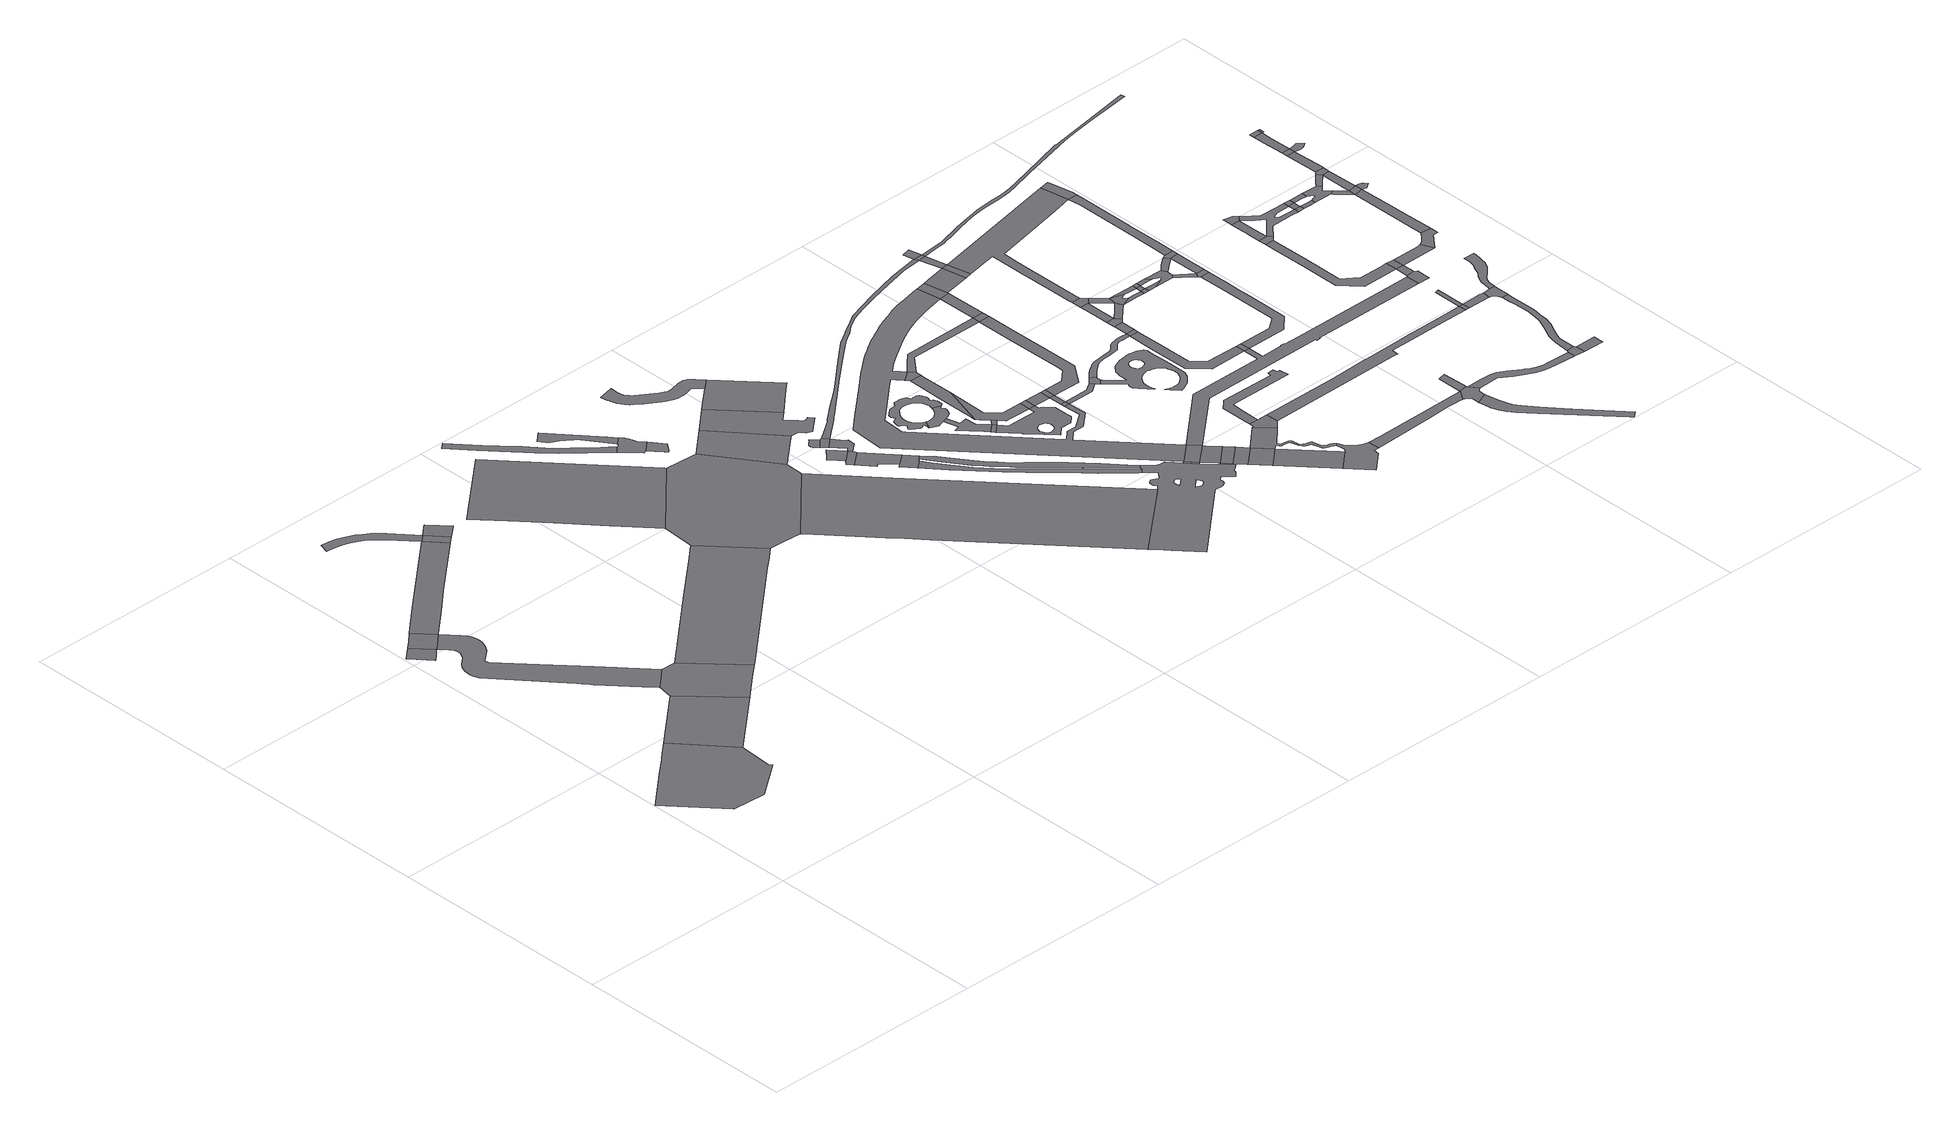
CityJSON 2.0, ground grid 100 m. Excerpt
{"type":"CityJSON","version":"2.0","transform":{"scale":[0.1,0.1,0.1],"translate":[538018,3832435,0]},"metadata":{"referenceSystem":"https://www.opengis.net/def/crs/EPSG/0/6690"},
"CityObjects":{
"road1":{"type":"Road","geometry":[{"type":"MultiSurface","lod":"1","boundaries":[[[0,1,2,3,4,5,6,7,8,9,10,11,12]]]}]},
"road2":{"type":"Road","geometry":[{"type":"MultiSurface","lod":"1","boundaries":[[[13,14,15,16,17,18,19,20]]]}]},
"road3":{"type":"Road","attributes":{"RoadStructureAttribute.sectionType":"1"},"geometry":[{"type":"MultiSurface","lod":"1","boundaries":[[[21,22,23,13,20,24,25]]]}]},
"road4":{"type":"Road","attributes":{"RoadStructureAttribute.sectionType":"1"},"geometry":[{"type":"MultiSurface","lod":"1","boundaries":[[[26,0,12,27]]]}]},
"road5":{"type":"Road","attributes":{"RoadStructureAttribute.sectionType":"1"},"geometry":[{"type":"MultiSurface","lod":"1","boundaries":[[[28,29,30,31,32,33,34,35,36,37,38,39,25,24,40,41,42,43,44,45,46,47,48,49,50,51,52,53,54,55,56,57,58,59,60]]]}]},
"road6":{"type":"Road","geometry":[{"type":"MultiSurface","lod":"1","boundaries":[[[61,60,59,62,26,27,63,64,65]]]}]},
"road7":{"type":"Road","attributes":{"RoadStructureAttribute.sectionType":"1"},"geometry":[{"type":"MultiSurface","lod":"1","boundaries":[[[66,67,21,25,68,69,70,71]]]}]},
"road8":{"type":"Road","attributes":{"RoadStructureAttribute.sectionType":"1"},"geometry":[{"type":"MultiSurface","lod":"1","boundaries":[[[72,73,74,75,76,77,78,79,80,81,82,83,84,85,86,87,88,66,89]]]}]},
"road9":{"type":"Road","geometry":[{"type":"MultiSurface","lod":"1","boundaries":[[[89,66,71,90]]]}]},
"road10":{"type":"Road","attributes":{"RoadStructureAttribute.sectionType":"1"},"geometry":[{"type":"MultiSurface","lod":"1","boundaries":[[[91,92,89,90,93,94]]]}]},
"road11":{"type":"Road","attributes":{"RoadStructureAttribute.sectionType":"1"},"geometry":[{"type":"MultiSurface","lod":"1","boundaries":[[[95,96,97,98,99,100,101,65,64,102,103,104,105,106,107]]]}]},
"road12":{"type":"Road","attributes":{"RoadStructureAttribute.sectionType":"1"},"geometry":[{"type":"MultiSurface","lod":"1","boundaries":[[[108,109,110,111,112,113,114,115,116,117,118,119]]]}]},
"road13":{"type":"Road","attributes":{"RoadStructureAttribute.sectionType":"1"},"geometry":[{"type":"MultiSurface","lod":"1","boundaries":[[[120,121,122,123,124,125,126,127,128,129,130,131,132,133,134,135,136,137,138]]]}]},
"road14":{"type":"Road","geometry":[{"type":"MultiSurface","lod":"1","boundaries":[[[139,140,141,119,118,142,143,95,107,144,145,146,147,148,149]]]}]},
"road15":{"type":"Road","attributes":{"RoadStructureAttribute.sectionType":"1"},"geometry":[{"type":"MultiSurface","lod":"1","boundaries":[[[150,151,152,153,154,155,156,157,158,159,160,161,162,163,164,165,166]]]}]},
"road16":{"type":"Road","geometry":[{"type":"MultiSurface","lod":"1","boundaries":[[[167,168,169,170,171,166,165,172,173,174,138,137,175,176,177]]]}]},
"road17":{"type":"Road","attributes":{"RoadStructureAttribute.sectionType":"1"},"geometry":[{"type":"MultiSurface","lod":"1","boundaries":[[[178,179,177,176,180,181,182]]]}]},
"road18":{"type":"Road","attributes":{"RoadStructureAttribute.sectionType":"7"},"geometry":[{"type":"MultiSurface","lod":"1","boundaries":[[[183,184,185,149,148,186,187,188,189,190]]]}]},
"road19":{"type":"Road","attributes":{"RoadStructureAttribute.sectionType":"1"},"geometry":[{"type":"MultiSurface","lod":"1","boundaries":[[[191,192,193,194,147,146,195,196,197,198,199,200,201,202]]]}]},
"road20":{"type":"Road","attributes":{"RoadStructureAttribute.sectionType":"1"},"geometry":[{"type":"MultiSurface","lod":"1","boundaries":[[[203,204,205,206,207,208]]]}]},
"road21":{"type":"Road","geometry":[{"type":"MultiSurface","lod":"1","boundaries":[[[208,207,209,210,211,212]]]}]},
"road22":{"type":"Road","geometry":[{"type":"MultiSurface","lod":"1","boundaries":[[[213,214,215,216,217,218,219,220,221]]]}]},
"road23":{"type":"Road","geometry":[{"type":"MultiSurface","lod":"1","boundaries":[[[222,183,190,223,224,225,226,227,228,229,230,231,232,233,234,235,236,237,238]]]}]},
"road24":{"type":"Road","attributes":{"RoadStructureAttribute.sectionType":"1"},"geometry":[{"type":"MultiSurface","lod":"1","boundaries":[[[239,240,241,242,243,244,245,246,247,248,249,250,251,252,253,254,255,256,257,258,259,260,261,262,263,264,265,266,267,268,269,270,271,272,273,274,275,276,277,278,279,280,281,282,283,284]]]}]},
"road25":{"type":"Road","attributes":{"RoadStructureAttribute.sectionType":"1"},"geometry":[{"type":"MultiSurface","lod":"1","boundaries":[[[221,220,285,286,287,288]]]}]},
"road26":{"type":"Road","attributes":{"RoadStructureAttribute.sectionType":"1"},"geometry":[{"type":"MultiSurface","lod":"1","boundaries":[[[211,210,289,290,291,292]]]}]},
"road27":{"type":"Road","attributes":{"RoadStructureAttribute.sectionType":"1"},"geometry":[{"type":"MultiSurface","lod":"1","boundaries":[[[293,294,295,296,287,286,297,208,212]]]}]},
"road28":{"type":"Road","geometry":[{"type":"MultiSurface","lod":"1","boundaries":[[[292,291,298,299,300,301,302]]]}]},
"road29":{"type":"Road","geometry":[{"type":"MultiSurface","lod":"1","boundaries":[[[284,283,222,238,303,304,305]]]}]},
"road30":{"type":"Road","attributes":{"RoadStructureAttribute.sectionType":"1"},"geometry":[{"type":"MultiSurface","lod":"1","boundaries":[[[306,307,308,309,310,311,312,313,314,315,316,317,300,299,318,319,320,321,322,323,324,325,326,327,328,329,330]]]}]},
"road31":{"type":"Road","attributes":{"RoadStructureAttribute.sectionType":"1"},"geometry":[{"type":"MultiSurface","lod":"1","boundaries":[[[331,332,333,334,335,336,337,338,339,340,341,342,343,344,302,301,345,346,347,348,349,350,351,352,353,354,355,356,357,358,359]]]}]},
"road32":{"type":"Road","geometry":[{"type":"MultiSurface","lod":"1","boundaries":[[[360,361,362,363,364,359,358,365,330,329,366,367,368,369,370,371,372,373,374,375,376,202,201,377,378,379,380,381,382,383,384,385,386,387,388,389,390,391,392,393,394,395,396,397,398,399,400,401,402,403],[404,405,406,407,408,409,410,411],[412,413,414,415,416,417,418,419]]]}]},
"road33":{"type":"Road","attributes":{"RoadStructureAttribute.sectionType":"1"},"geometry":[{"type":"MultiSurface","lod":"1","boundaries":[[[420,421,422,423,424,425,426,427,428,429,430,431,432,433,434,435,436,437,438,439,440,441,442,443,444,445,446,447,448,449,450,451,452,453,454,455,456,457,458,459,460,461,462,463,464,465,466,467,468,469,470,471,472,473,474,475,476,477,478,479,480,481,482,483,484,485,486,487,488,489,490,491,492,493,494]]]}]},
"road34":{"type":"Road","geometry":[{"type":"MultiSurface","lod":"1","boundaries":[[[493,495,496,497,498,499,500,501,469,468,502,503,504,505,506,507,508,509,510,511,512,513,494]]]}]},
"road35":{"type":"Road","attributes":{"RoadStructureAttribute.sectionType":"1"},"geometry":[{"type":"MultiSurface","lod":"1","boundaries":[[[514,515,516,505,504,517,518,519,520,521,522]]]}]},
"road36":{"type":"Road","geometry":[{"type":"MultiSurface","lod":"1","boundaries":[[[522,521,520,523,524]]]}]},
"road37":{"type":"Road","geometry":[{"type":"MultiSurface","lod":"1","boundaries":[[[525,522,524,526]]]}]},
"road38":{"type":"Road","attributes":{"RoadStructureAttribute.sectionType":"1"},"geometry":[{"type":"MultiSurface","lod":"1","boundaries":[[[527,528,529,530,531,532,533,534,535,536,537,538,539,540,541,542,543,544,545,546,547,548,549,550,551,552,553,554,555,556,557,558,559,560,561,562,563,564,565,566,567,568,569,570,571,572,573,574,575,576,577,578,579,580,581,582,583,584,585,586,587,588,589,590,591,592,593,594,595,596,597,598,599,600]]]}]},
"road39":{"type":"Road","geometry":[{"type":"MultiSurface","lod":"1","boundaries":[[[601,602,603,604,605,606,607,608,609,610,524,523,611,612,613,614,615,616,617,618,619],[620,621,622,623,624,625,626,627,628,629,630,631,632,633,634,635,636,637,638,639,640]]]}]},
"road40":{"type":"Road","attributes":{"RoadStructureAttribute.sectionType":"1"},"geometry":[{"type":"MultiSurface","lod":"1","boundaries":[[[641,642,643,644,645,646,647]]]}]},
"road41":{"type":"Road","attributes":{"RoadStructureAttribute.sectionType":"1"},"geometry":[{"type":"MultiSurface","lod":"1","boundaries":[[[648,649,650,645,644,651,525,526,652,653,654,605,655]]]}]},
"road42":{"type":"Road","geometry":[{"type":"MultiSurface","lod":"1","boundaries":[[[586,585,641,647,656]]]}]},
"road43":{"type":"Road","geometry":[{"type":"MultiSurface","lod":"1","boundaries":[[[557,360,403,657]]]}]},
"road44":{"type":"Road","geometry":[{"type":"MultiSurface","lod":"1","boundaries":[[[655,605,604,658]]]}]},
"road45":{"type":"Road","geometry":[{"type":"MultiSurface","lod":"1","boundaries":[[[558,557,657,659]]]}]},
"road46":{"type":"Road","geometry":[{"type":"MultiSurface","lod":"1","boundaries":[[[660,400,399,661]]]}]},
"road47":{"type":"Road","attributes":{"RoadStructureAttribute.sectionType":"1"},"geometry":[{"type":"MultiSurface","lod":"1","boundaries":[[[662,663,664,665,666,667,668,669,670,671,672,673,674,675,676,677,678,679,288,287,680,681,682,683,684,685,686,687,688,689,690,691,692,693,694,695,696,697,698]]]}]},
"road48":{"type":"Road","attributes":{"RoadStructureAttribute.sectionType":"1"},"geometry":[{"type":"MultiSurface","lod":"1","boundaries":[[[699,659,657,700,660,701]]]}]},
"road49":{"type":"Road","attributes":{"RoadStructureAttribute.sectionType":"1"},"geometry":[{"type":"MultiSurface","lod":"1","boundaries":[[[658,604,702,703]]]}]},
"road50":{"type":"Road","geometry":[{"type":"MultiSurface","lod":"1","boundaries":[[[704,705,567,566]]]}]},
"road51":{"type":"Road","geometry":[{"type":"MultiSurface","lod":"1","boundaries":[[[701,660,661,706]]]}]},
"road52":{"type":"Road","attributes":{"RoadStructureAttribute.sectionType":"1"},"geometry":[{"type":"MultiSurface","lod":"1","boundaries":[[[702,707,705,704,708,709]]]}]},
"road53":{"type":"Road","attributes":{"RoadStructureAttribute.sectionType":"1"},"geometry":[{"type":"MultiSurface","lod":"1","boundaries":[[[706,661,710,711]]]}]},
"road54":{"type":"Road","geometry":[{"type":"MultiSurface","lod":"1","boundaries":[[[703,702,709,712]]]}]},
"road55":{"type":"Road","geometry":[{"type":"MultiSurface","lod":"1","boundaries":[[[711,710,713,714]]]}]},
"road56":{"type":"Road","attributes":{"RoadStructureAttribute.sectionType":"1"},"geometry":[{"type":"MultiSurface","lod":"1","boundaries":[[[715,716,717,704,566,718,719]]]}]},
"road57":{"type":"Road","attributes":{"RoadStructureAttribute.sectionType":"1"},"geometry":[{"type":"MultiSurface","lod":"1","boundaries":[[[720,721,722,586,656,723,724]]]}]},
"road58":{"type":"Road","attributes":{"RoadStructureAttribute.sectionType":"1"},"geometry":[{"type":"MultiSurface","lod":"1","boundaries":[[[725,714,713,726,727]]]}]},
"road59":{"type":"Road","geometry":[{"type":"MultiSurface","lod":"1","boundaries":[[[728,715,719,729,730,731,732,733]]]}]},
"road60":{"type":"Road","attributes":{"RoadStructureAttribute.sectionType":"1"},"geometry":[{"type":"MultiSurface","lod":"1","boundaries":[[[734,711,714,735,736,737,738,739,740,741,742,743,744,745,746,747,748,749,750,751,752,753,754,755,756,757,758,759,760,761,762,763,764,765,766,767,768,769,770,771,772,773,774,775,776,777]]]}]},
"road61":{"type":"Road","attributes":{"RoadStructureAttribute.sectionType":"1"},"geometry":[{"type":"MultiSurface","lod":"1","boundaries":[[[724,778,779,780,781,782,712,709,783,784,785,786,787,788]]]}]},
"road62":{"type":"Road","geometry":[{"type":"MultiSurface","lod":"1","boundaries":[[[789,790,791,792,793,794,755,754,795,796,797,798,799,800,727,726,801,802,803,804,805]]]}]},
"road63":{"type":"Road","geometry":[{"type":"MultiSurface","lod":"1","boundaries":[[[806,807,734,777,808,809,810,811,812]]]}]},
"road64":{"type":"Road","attributes":{"RoadStructureAttribute.sectionType":"1"},"geometry":[{"type":"MultiSurface","lod":"1","boundaries":[[[813,814,815,816,817,818,819,820,821,822,823,824,825,826,827,828,829,830,831,832,833,834,835,836,730,729,837,838,839,840,841,842,843],[844,845,846,847,848,849,850,851,852,853,854,855,856,857,858,859,860,861,862,863,864,865,866],[867,868,869,870,871,872,873,874,875,876,877,878,879,880,881,882,883,884,885,886,887,888,889,890,891,892,893,894,895,896,897,898,899,900,843]]]}]},
"road65":{"type":"Road","geometry":[{"type":"MultiSurface","lod":"1","boundaries":[[[720,724,788,901]]]}]},
"road66":{"type":"Road","attributes":{"RoadStructureAttribute.sectionType":"1"},"geometry":[{"type":"MultiSurface","lod":"1","boundaries":[[[902,903,904,905,906,907,908,909,910,911,912,913,914,915,728,733,916,917,918,919,920,921,922,923,924,925,926,927,928]]]}]},
"road67":{"type":"Road","attributes":{"RoadStructureAttribute.sectionType":"1"},"geometry":[{"type":"MultiSurface","lod":"1","boundaries":[[[929,600,720,901]]]}]},
"road68":{"type":"Road","attributes":{"RoadStructureAttribute.sectionType":"1"},"geometry":[{"type":"MultiSurface","lod":"1","boundaries":[[[930,931,932,933,934,935,936,937,938,939,940,806,812]]]}]},
"road69":{"type":"Road","geometry":[{"type":"MultiSurface","lod":"1","boundaries":[[[941,527,600,929,942]]]}]},
"road70":{"type":"Road","attributes":{"RoadStructureAttribute.sectionType":"1"},"geometry":[{"type":"MultiSurface","lod":"1","boundaries":[[[943,944,941,942,945,946]]]}]},
"road71":{"type":"Road","geometry":[{"type":"MultiSurface","lod":"1","boundaries":[[[928,927,947,948]]]}]},
"road72":{"type":"Road","attributes":{"RoadStructureAttribute.sectionType":"1"},"geometry":[{"type":"MultiSurface","lod":"1","boundaries":[[[949,950,928,948,951]]]}]},
"road73":{"type":"Road","attributes":{"RoadStructureAttribute.sectionType":"1"},"geometry":[{"type":"MultiSurface","lod":"1","boundaries":[[[952,953,805,804,954,955,956,957,958]]]}]},
"road74":{"type":"Road","geometry":[{"type":"MultiSurface","lod":"1","boundaries":[[[959,943,946,960]]]}]},
"road75":{"type":"Road","geometry":[{"type":"MultiSurface","lod":"1","boundaries":[[[961,949,951,962,963]]]}]},
"road76":{"type":"Road","attributes":{"RoadStructureAttribute.sectionType":"1"},"geometry":[{"type":"MultiSurface","lod":"1","boundaries":[[[927,964,965,966,967,968,969,970,971,972,973,947]]]}]},
"road77":{"type":"Road","attributes":{"RoadStructureAttribute.sectionType":"1"},"geometry":[{"type":"MultiSurface","lod":"1","boundaries":[[[974,698,943,959]]]}]},
"road78":{"type":"Road","geometry":[{"type":"MultiSurface","lod":"1","boundaries":[[[662,698,974,975]]]}]},
"road79":{"type":"Road","geometry":[{"type":"MultiSurface","lod":"1","boundaries":[[[976,977,662,975]]]}]},
"road80":{"type":"Road","attributes":{"RoadStructureAttribute.sectionType":"1"},"geometry":[{"type":"MultiSurface","lod":"1","boundaries":[[[978,979,961,963,980,981,982]]]}]},
"road81":{"type":"Road","geometry":[{"type":"MultiSurface","lod":"1","boundaries":[[[983,978,982,984,985]]]}]},
"road82":{"type":"Road","attributes":{"RoadStructureAttribute.sectionType":"1"},"geometry":[{"type":"MultiSurface","lod":"1","boundaries":[[[986,987,963,962,988,989]]]}]},
"road83":{"type":"Road","geometry":[{"type":"MultiSurface","lod":"1","boundaries":[[[969,968,990,991]]]}]},
"road84":{"type":"Road","attributes":{"RoadStructureAttribute.sectionType":"1"},"geometry":[{"type":"MultiSurface","lod":"1","boundaries":[[[992,984,982,993,986,994]]]}]},
"road85":{"type":"Road","attributes":{"RoadStructureAttribute.sectionType":"1"},"geometry":[{"type":"MultiSurface","lod":"1","boundaries":[[[995,996,997,998,999,1000,1001,990,968,1002,1003,558,659,1004,1005,1006,1007,1008,1009,1010,1011]]]}]},
"road86":{"type":"Road","geometry":[{"type":"MultiSurface","lod":"1","boundaries":[[[994,986,989,1012,1013,1014,1015]]]}]},
"road87":{"type":"Road","attributes":{"RoadStructureAttribute.sectionType":"1"},"geometry":[{"type":"MultiSurface","lod":"1","boundaries":[[[1016,1012,989,1017,1018,1019]]]}]},
"road88":{"type":"Road","attributes":{"RoadStructureAttribute.sectionType":"1"},"geometry":[{"type":"MultiSurface","lod":"1","boundaries":[[[1020,994,1015,1021,1022,1023]]]}]},
"road89":{"type":"Road","attributes":{"RoadStructureAttribute.sectionType":"1"},"geometry":[{"type":"MultiSurface","lod":"1","boundaries":[[[1024,1025,1026,1027,1028,1029,1030,810,809,1031,1032,1033,1034,1035,1036]]]}]},
"road90":{"type":"Road","geometry":[{"type":"MultiSurface","lod":"1","boundaries":[[[1037,1019,1018,1038]]]}]},
"road91":{"type":"Road","geometry":[{"type":"MultiSurface","lod":"1","boundaries":[[[1039,952,958,1040,1041,1042,1043,1044,1045,1046,1047,1048,1049]]]}]},
"road92":{"type":"Road","attributes":{"RoadStructureAttribute.sectionType":"1"},"geometry":[{"type":"MultiSurface","lod":"1","boundaries":[[[1050,1051,1022,1052,1019,1037]]]}]},
"road93":{"type":"Road","geometry":[{"type":"MultiSurface","lod":"1","boundaries":[[[1023,1022,1051,1053]]]}]},
"road94":{"type":"Road","geometry":[{"type":"MultiSurface","lod":"1","boundaries":[[[1054,1055,1056,952,1039]]]}]},
"road95":{"type":"Road","attributes":{"RoadStructureAttribute.sectionType":"1"},"geometry":[{"type":"MultiSurface","lod":"1","boundaries":[[[1057,959,960,1058,1059,1060,1061,1062,983,985,1063,1064,1065,1066,1067,1068]]]}]},
"road96":{"type":"Road","attributes":{"RoadStructureAttribute.sectionType":"1"},"geometry":[{"type":"MultiSurface","lod":"1","boundaries":[[[1069,1070,1071,1072,1073,1074,991,990,1075,1076,1077,1078,1079,1080,1081,1082,1083,1084,1085]]]}]},
"road97":{"type":"Road","attributes":{"RoadStructureAttribute.sectionType":"1"},"geometry":[{"type":"MultiSurface","lod":"1","boundaries":[[[1086,1087,1037,1038,1088]]]}]},
"road98":{"type":"Road","attributes":{"RoadStructureAttribute.sectionType":"1"},"geometry":[{"type":"MultiSurface","lod":"1","boundaries":[[[1053,1051,1089,1090,1091]]]}]},
"road99":{"type":"Road","attributes":{"RoadStructureAttribute.sectionType":"1"},"geometry":[{"type":"MultiSurface","lod":"1","boundaries":[[[1092,1093,1094,1095,1096,1097,1098,1044,1043,1099,1100,1101,1102,1103,1104,1105,1106,1107,1108]]]}]},
"road100":{"type":"Road","attributes":{"RoadStructureAttribute.sectionType":"1"},"geometry":[{"type":"MultiSurface","lod":"1","boundaries":[[[1091,1090,1109,1110,1086,1088,1111,1112,1113,1114,1115]]]}]},
"road101":{"type":"Road","attributes":{"RoadStructureAttribute.sectionType":"1"},"geometry":[{"type":"MultiSurface","lod":"1","boundaries":[[[1116,1112,1111,1117,1118,1119]]]}]},
"road102":{"type":"Road","attributes":{"RoadStructureAttribute.sectionType":"1"},"geometry":[{"type":"MultiSurface","lod":"1","boundaries":[[[1120,1121,1122,1115,1114,1123,1124,1125]]]}]},
"road103":{"type":"Road","geometry":[{"type":"MultiSurface","lod":"1","boundaries":[[[1119,1118,1069,1085,1126]]]}]},
"road104":{"type":"Road","attributes":{"RoadStructureAttribute.sectionType":"1"},"geometry":[{"type":"MultiSurface","lod":"1","boundaries":[[[1127,1128,1129,1130,1131,1132,1133,1134,1135,1136,1049,1048,1137,1138,1139,1140,1141,1142,1143,1144,1145,1146]]]}]},
"road105":{"type":"Road","attributes":{"RoadStructureAttribute.sectionType":"1"},"geometry":[{"type":"MultiSurface","lod":"1","boundaries":[[[1147,1148,1125,1149,1119,1126]]]}]},
"road106":{"type":"Road","geometry":[{"type":"MultiSurface","lod":"1","boundaries":[[[1150,1120,1125,1148,1151]]]}]},
"road107":{"type":"Road","attributes":{"RoadStructureAttribute.sectionType":"1"},"geometry":[{"type":"MultiSurface","lod":"1","boundaries":[[[1068,1152,1153,1154,1150,1151,1155,1156,1157,1158]]]}]},
"road108":{"type":"Road","geometry":[{"type":"MultiSurface","lod":"1","boundaries":[[[1159,1057,1068,1158,1160]]]}]},
"road109":{"type":"Road","geometry":[{"type":"MultiSurface","lod":"1","boundaries":[[[1161,1162,1163,1146,1145,1164,1165]]]}]},
"road110":{"type":"Road","attributes":{"RoadStructureAttribute.sectionType":"1"},"geometry":[{"type":"MultiSurface","lod":"1","boundaries":[[[1166,1167,1168,1169,1170,1171,1172,1173,1174,1175,1176,1177,1178,1179,975,974,1180,1181,1182,1183,1184,1185,1186,1187,1188,1189,1190,1191,1192,1193,1194,1195,1196,1197,1198,1199,1200,1201]]]}]},
"road111":{"type":"Road","geometry":[{"type":"MultiSurface","lod":"1","boundaries":[[[1202,1024,1036,1203]]]}]},
"road112":{"type":"Road","geometry":[{"type":"MultiSurface","lod":"1","boundaries":[[[1204,1205,1165,1164]]]}]},
"road113":{"type":"Road","geometry":[{"type":"MultiSurface","lod":"1","boundaries":[[[1206,1207,1024,1202]]]}]},
"road114":{"type":"Road","geometry":[{"type":"MultiSurface","lod":"1","boundaries":[[[1208,1209,1210,1211,1212]]]}]},
"road115":{"type":"Road","attributes":{"RoadStructureAttribute.sectionType":"1"},"geometry":[{"type":"MultiSurface","lod":"1","boundaries":[[[1213,1214,1215,1216,1217,1218,1219,1220,1221,1222,1223,1163,1162,1224,1225,1226,1227,1228,1229,1230,1231,1232,1233,1234]]]}]},
"road116":{"type":"Road","attributes":{"RoadStructureAttribute.sectionType":"1"},"geometry":[{"type":"MultiSurface","lod":"1","boundaries":[[[1209,1235,1236,1237,1238,1239,1240,1241,1242,1243,1244,1245,1246,1247,1210]]]}]},
"road117":{"type":"Road","attributes":{"RoadStructureAttribute.sectionType":"1"},"geometry":[{"type":"MultiSurface","lod":"1","boundaries":[[[1248,1249,1250,1251,1208,1212,1252,1253,1254,1255]]]}]},
"road118":{"type":"Road","attributes":{"RoadStructureAttribute.sectionType":"1"},"geometry":[{"type":"MultiSurface","lod":"1","boundaries":[[[1256,1202,1203,1257,1258]]]}]},
"road119":{"type":"Road","geometry":[{"type":"MultiSurface","lod":"1","boundaries":[[[1259,1260,1248,1255,1261,1262]]]}]},
"road120":{"type":"Road","geometry":[{"type":"MultiSurface","lod":"1","boundaries":[[[1263,1264,1265,1266,1267,1268,1011,1010,1269,1270]]]}]},
"road121":{"type":"Road","attributes":{"RoadStructureAttribute.sectionType":"1"},"geometry":[{"type":"MultiSurface","lod":"1","boundaries":[[[1242,1271,1267,1266,1272,1273]]]}]},
"road122":{"type":"Road","geometry":[{"type":"MultiSurface","lod":"1","boundaries":[[[1243,1242,1273,1274]]]}]},
"road123":{"type":"Road","geometry":[{"type":"MultiSurface","lod":"1","boundaries":[[[1275,1258,1257,1276,1277,1278,1213,1234,1279,1280]]]}]},
"road124":{"type":"Road","geometry":[{"type":"MultiSurface","lod":"1","boundaries":[[[1281,1282,1283,1261,1255,1284,1285,1286,1287,1288,1289,1212,1211,1290,1291,1292,1293,1294,1295,1296,1297,1298,1299,1300,1301]]]}]},
"road125":{"type":"Road","attributes":{"RoadStructureAttribute.sectionType":"1"},"geometry":[{"type":"MultiSurface","lod":"1","boundaries":[[[1302,1303,1274,1273,1304]]]}]},
"road126":{"type":"Road","attributes":{"RoadStructureAttribute.sectionType":"1"},"geometry":[{"type":"MultiSurface","lod":"1","boundaries":[[[1305,1306,1307,1308,1309,1310,1311,1312,1313,1275,1280,1314,1315,1316,1317,1318,1319,1320,1321,1322,1323,1324]]]}]},
"road127":{"type":"Road","geometry":[{"type":"MultiSurface","lod":"1","boundaries":[[[1325,1294,1293,1326]]]}]},
"road128":{"type":"Road","attributes":{"RoadStructureAttribute.sectionType":"1"},"geometry":[{"type":"MultiSurface","lod":"1","boundaries":[[[1327,1328,1300,1329,1294,1325]]]}]},
"road129":{"type":"Road","geometry":[{"type":"MultiSurface","lod":"1","boundaries":[[[1301,1300,1328,1330]]]}]},
"road130":{"type":"Road","attributes":{"RoadStructureAttribute.sectionType":"1"},"geometry":[{"type":"MultiSurface","lod":"1","boundaries":[[[1331,1325,1326,1332,1333,1334]]]}]},
"road131":{"type":"Road","attributes":{"RoadStructureAttribute.sectionType":"1"},"geometry":[{"type":"MultiSurface","lod":"1","boundaries":[[[1335,1330,1328,1336,1337,1338]]]}]},
"road132":{"type":"Road","geometry":[{"type":"MultiSurface","lod":"1","boundaries":[[[1339,1340,1341,1342,1302,1304,1343,1344,1345,1346]]]}]},
"road133":{"type":"Road","geometry":[{"type":"MultiSurface","lod":"1","boundaries":[[[1338,1337,1347,1348,1334,1333,1349,1350,1351,1352,1353,1354]]]}]},
"road134":{"type":"Road","attributes":{"RoadStructureAttribute.sectionType":"1"},"geometry":[{"type":"MultiSurface","lod":"1","boundaries":[[[1355,1356,1357,1358,1359,1360,1361,1339,1346]]]}]},
"road135":{"type":"Road","attributes":{"RoadStructureAttribute.sectionType":"1"},"geometry":[{"type":"MultiSurface","lod":"1","boundaries":[[[1350,1349,1362,1358,1363]]]}]},
"road136":{"type":"Road","attributes":{"RoadStructureAttribute.sectionType":"1"},"geometry":[{"type":"MultiSurface","lod":"1","boundaries":[[[1364,1365,1354,1353,1366,1367]]]}]},
"road137":{"type":"Road","geometry":[{"type":"MultiSurface","lod":"1","boundaries":[[[1368,1363,1358,1357]]]}]},
"road138":{"type":"Road","attributes":{"RoadStructureAttribute.sectionType":"1"},"geometry":[{"type":"MultiSurface","lod":"1","boundaries":[[[1369,1370,1367,1371,1372,1373,1363,1368]]]}]},
"road139":{"type":"Road","geometry":[{"type":"MultiSurface","lod":"1","boundaries":[[[1374,1375,1364,1367,1370]]]}]},
"road140":{"type":"Road","attributes":{"RoadStructureAttribute.sectionType":"1"},"geometry":[{"type":"MultiSurface","lod":"1","boundaries":[[[1376,1377,1378,1368,1357,1379,1380,1381]]]}]},
"road141":{"type":"Road","attributes":{"RoadStructureAttribute.sectionType":"1"},"geometry":[{"type":"MultiSurface","lod":"1","boundaries":[[[1382,1383,1384,1375,1374]]]}]},
"road142":{"type":"Road","geometry":[{"type":"MultiSurface","lod":"1","boundaries":[[[1385,1386,1384,1383]]]}]},
"road143":{"type":"Road","attributes":{"RoadStructureAttribute.sectionType":"1"},"geometry":[{"type":"MultiSurface","lod":"1","boundaries":[[[1387,1388,1389,1390,1386,1385]]]}]},
"road144":{"type":"Road","geometry":[{"type":"MultiSurface","lod":"1","boundaries":[[[1391,1392,1389,1388]]]}]},
"road145":{"type":"Road","geometry":[{"type":"MultiSurface","lod":"1","boundaries":[[[1393,1394,1395,1385,1383,1396,1397,1398,1399]]]}]},
"road146":{"type":"Road","geometry":[{"type":"MultiSurface","lod":"1","boundaries":[[[1400,1391,1388,1401]]]}]}
},
"vertices":[
[318,975,0],[284,945,0],[246,911,0],[235,901,0],[157,832,0],[83,767,0],[4,697,0],[201,474,0],[203,474,0],[353,465,0],[513,584,0],[502,597,0],[511,746,0],
[64,2101,0],[10,2053,0],[61,1996,0],[83,1972,0],[84,1970,0],[110,1995,0],[132,2016,0],[136,2020,0],
[138,2169,0],[94,2128,0],[83,2118,0],[137,2019,0],[211,2088,0],
[553,1184,0],[763,970,0],
[482,1528,0],[344,1681,0],[217,1822,0],[215,1839,0],[267,1883,0],[283,1907,0],[292,1929,0],[296,1950,0],[295,1971,0],[291,1988,0],[284,2003,0],[267,2026,0],[170,1982,0],[181,1967,0],[184,1954,0],[184,1941,0],[177,1925,0],[168,1911,0],[135,1881,0],[124,1867,0],[114,1844,0],[111,1827,0],[110,1811,0],[112,1791,0],[122,1771,0],[313,1543,0],[361,1489,0],[373,1473,0],[391,1448,0],[399,1437,0],[523,1300,0],[565,1252,0],[655,1334,0],
[657,1334,0],[566,1251,0],[863,1058,0],[926,1113,0],[720,1332,0],
[599,2578,0],[264,2285,0],[217,2093,0],[329,2194,0],[430,2287,0],[670,2497,0],
[540,2710,0],[498,2751,0],[471,2769,0],[447,2784,0],[415,2799,0],[380,2811,0],[343,2819,0],[307,2822,0],[294,2779,0],[305,2779,0],[337,2776,0],[368,2770,0],[399,2759,0],[426,2746,0],[448,2733,0],[471,2718,0],[510,2679,0],[628,2604,0],
[699,2522,0],
[683,2652,0],[669,2640,0],[737,2555,0],[755,2571,0],
[1310,1855,0],[1266,1816,0],[1212,1768,0],[1058,1632,0],[887,1480,0],[831,1430,0],[738,1348,0],[937,1123,0],[1411,1544,0],[1465,1591,0],[1488,1612,0],[1511,1632,0],[1513,1633,0],
[1597,2297,0],[1596,2298,0],[1234,2709,0],[1125,2832,0],[824,2567,0],[929,2449,0],[1044,2321,0],[1068,2293,0],[1183,2160,0],[1295,2030,0],[1319,2002,0],[1602,2291,0],
[1544,2543,0],[1500,2580,0],[1437,2637,0],[1397,2674,0],[1366,2706,0],[1311,2773,0],[1298,2788,0],[1205,2884,0],[1111,2996,0],[1085,2973,0],[1172,2871,0],[1259,2774,0],[1263,2770,0],[1319,2708,0],[1380,2644,0],[1460,2569,0],[1528,2508,0],[1540,2496,0],[1568,2523,0],
[1747,2281,0],[1741,2282,0],[1731,2282,0],[1319,1993,0],[1310,1858,0],[1527,1633,0],[1575,1629,0],[1660,1624,0],[1944,1911,0],[1947,1993,0],[1749,2281,0],
[1587,2595,0],[1544,2648,0],[1420,2796,0],[1376,2758,0],[1386,2744,0],[1388,2740,0],[1396,2729,0],[1409,2719,0],[1439,2702,0],[1459,2688,0],[1469,2682,0],[1482,2672,0],[1484,2670,0],[1494,2662,0],[1504,2650,0],[1581,2536,0],[1613,2563,0],
[1656,2484,0],[1646,2496,0],[1643,2511,0],[1636,2529,0],[1628,2546,0],[1581,2528,0],[1578,2526,0],[1573,2520,0],[1612,2421,0],[1627,2429,0],[1671,2467,0],
[1717,2404,0],[1684,2452,0],[1674,2374,0],[1685,2362,0],[1693,2372,0],
[1866,2386,0],[1793,2320,0],[1771,2300,0],[1964,2007,0],[1975,2017,0],[2026,2063,0],[2046,2080,0],[2090,2119,0],
[2171,1653,0],[2144,1684,0],[1967,1885,0],[1953,1901,0],[1695,1584,0],[1696,1583,0],[1850,1409,0],[1876,1380,0],[1924,1326,0],[1987,1254,0],[2531,640,0],[2836,901,0],
[2121,1959,0],[2085,1920,0],[2077,1911,0],[2086,1899,0],[2122,1856,0],[2174,1899,0],
[2107,1838,0],[2127,1815,0],[2192,1869,0],[2187,1884,0],
[2135,2039,0],[2120,2054,0],[2118,2049,0],[2098,2031,0],[2093,2023,0],[2093,2016,0],[2098,2006,0],[2114,1989,0],[2150,2024,0],
[1972,2480,0],[2091,2119,0],[2126,2117,0],[2145,2094,0],[2169,2084,0],[2194,2106,0],[2221,2129,0],[2238,2143,0],[2221,2164,0],[2213,2160,0],[2208,2158,0],[2199,2158,0],[2191,2164,0],[2182,2174,0],[2142,2218,0],[2143,2219,0],[2179,2251,0],
[2094,2642,0],[2085,2652,0],[2073,2661,0],[2065,2665,0],[2055,2668,0],[2043,2669,0],[2031,2668,0],[2026,2667,0],[1991,2658,0],[1977,2655,0],[1968,2655,0],[1964,2656,0],[1952,2661,0],[1934,2670,0],[1853,2723,0],[1841,2734,0],[1838,2738,0],[1829,2750,0],[1824,2762,0],[1822,2774,0],[1821,2789,0],[1822,2809,0],[1824,2818,0],[1752,2803,0],[1757,2777,0],[1763,2755,0],[1771,2732,0],[1778,2717,0],[1786,2705,0],[1798,2692,0],[1811,2680,0],[1841,2659,0],[1868,2640,0],[1897,2621,0],[1918,2611,0],[1936,2604,0],[1958,2598,0],[1975,2596,0],[1991,2597,0],[2009,2600,0],[2022,2604,0],[2032,2608,0],[2039,2608,0],[2047,2605,0],[2076,2572,0],[2122,2612,0],
[2128,1974,0],[2139,1966,0],[2181,2002,0],[2158,2024,0],
[2183,1747,0],[2196,1759,0],[2256,1700,0],[2303,1739,0],
[2202,1897,0],[2224,1915,0],[2226,1950,0],[2214,1957,0],[2187,1912,0],
[2239,1687,0],[2285,1632,0],[2321,1663,0],[2329,1673,0],[2346,1688,0],
[2238,2305,0],[2290,2355,0],[2324,2385,0],
[2731,1200,0],[2649,1273,0],[2623,1296,0],[2604,1315,0],[2602,1317,0],[2596,1322,0],[2514,1405,0],[2436,1492,0],[2408,1532,0],[2385,1564,0],[2360,1604,0],[2356,1608,0],[2363,1541,0],[2499,1392,0],[2560,1328,0],[2561,1327,0],[2587,1299,0],[2593,1293,0],[2596,1290,0],[2666,1222,0],[2749,1135,0],[2815,1076,0],[2862,1032,0],[2871,1024,0],[2887,1041,0],
[2890,1074,0],[2801,1176,0],[2718,1265,0],[2672,1309,0],[2654,1328,0],[2637,1346,0],[2635,1349,0],[2627,1356,0],[2599,1381,0],[2564,1413,0],[2529,1453,0],[2496,1492,0],[2460,1540,0],[2388,1640,0],[2377,1599,0],[2425,1529,0],[2443,1504,0],[2458,1490,0],[2489,1452,0],[2542,1393,0],[2556,1379,0],[2605,1331,0],[2609,1327,0],[2611,1325,0],[2614,1322,0],[2650,1286,0],[2759,1183,0],[2890,1054,0],[2900,1064,0],
[3028,961,0],[2983,1015,0],[2963,1017,0],[2943,1022,0],[2932,1032,0],[2890,1049,0],[2895,1002,0],[2913,979,0],[2913,974,0],[2891,951,0],[2871,961,0],[2861,964,0],[2851,959,0],[2846,954,0],[2843,941,0],[2844,931,0],[2854,919,0],[2573,593,0],[2592,571,0],[2679,473,0],[2979,739,0],[2990,748,0],[2995,750,0],[3003,750,0],[3020,748,0],[3033,750,0],[3045,756,0],[3050,763,0],[3053,773,0],[3050,783,0],[3067,798,0],[3081,785,0],[3108,759,0],[3130,781,0],[3130,786,0],[3132,791,0],[3137,796,0],[3145,799,0],[3164,816,0],[3157,824,0],[3124,861,0],[3119,864,0],[3112,866,0],[3068,916,0],[2912,879,0],[2911,889,0],[2916,894,0],[2924,899,0],[2931,902,0],[2939,899,0],[2945,889,0],[2916,864,0],[2994,835,0],[2997,825,0],[2995,815,0],[2987,810,0],[2977,805,0],[2967,807,0],[2951,815,0],[2986,846,0],
[2644,1874,0],[2649,1881,0],[2649,1904,0],[2648,1906,0],[2646,1914,0],[2644,1921,0],[2631,1929,0],[2634,1931,0],[2636,1936,0],[2639,1944,0],[2639,1954,0],[2626,1979,0],[2616,1983,0],[2608,1983,0],[2598,1983,0],[2588,1981,0],[2586,1991,0],[2583,1998,0],[2578,2003,0],[2555,2010,0],[2538,2010,0],[2525,2010,0],[2518,2002,0],[2511,1990,0],[2498,1990,0],[2491,1990,0],[2481,1987,0],[2459,1969,0],[2452,1963,0],[2451,1962,0],[2449,1954,0],[2449,1947,0],[2456,1927,0],[2441,1922,0],[2434,1917,0],[2432,1909,0],[2429,1899,0],[2429,1887,0],[2434,1879,0],[2454,1867,0],[2445,1854,0],[2442,1847,0],[2445,1839,0],[2477,1817,0],[2487,1817,0],[2500,1825,0],[2502,1822,0],[2503,1807,0],[2503,1797,0],[2520,1833,0],[2505,1840,0],[2497,1847,0],[2487,1857,0],[2479,1870,0],[2474,1885,0],[2472,1900,0],[2474,1915,0],[2479,1930,0],[2486,1938,0],[2489,1943,0],[2499,1955,0],[2511,1962,0],[2526,1968,0],[2538,1968,0],[2548,1968,0],[2561,1963,0],[2573,1958,0],[2586,1948,0],[2594,1938,0],[2601,1923,0],[2604,1913,0],[2606,1904,0],[2607,1901,0],[2604,1886,0],[2637,1869,0],
[2599,1873,0],[2592,1858,0],[2582,1848,0],[2572,1841,0],[2560,1833,0],[2547,1830,0],[2535,1830,0],[2538,1778,0],[2552,1784,0],[2570,1791,0],[2593,1798,0],[2605,1801,0],[2615,1806,0],[2616,1807,0],[2625,1814,0],[2632,1829,0],[2635,1839,0],[2635,1849,0],[2627,1861,0],
[2646,1694,0],[2643,1744,0],[2608,1738,0],[2588,1723,0],[2561,1715,0],[2634,1634,0],[2650,1616,0],[2659,1623,0],[2689,1649,0],
[2663,1601,0],[2699,1632,0],
[2706,1669,0],[2721,1655,0],
[3117,2496,0],[3088,2491,0],[3060,2485,0],[3033,2479,0],[3008,2473,0],[2985,2468,0],[2967,2463,0],[2948,2457,0],[2929,2450,0],[2907,2441,0],[2875,2429,0],[2841,2414,0],[2812,2399,0],[2792,2390,0],[2770,2378,0],[2751,2368,0],[2732,2357,0],[2714,2345,0],[2695,2333,0],[2676,2320,0],[2661,2309,0],[2640,2294,0],[2629,2285,0],[2601,2262,0],[2568,2235,0],[2506,2180,0],[2353,2045,0],[2288,1985,0],[2277,1829,0],[2333,1765,0],[3036,968,0],[3121,1040,0],[3064,1105,0],[2836,1363,0],[2874,1399,0],[2926,1399,0],[2996,1460,0],[2996,1469,0],[2995,1513,0],[2995,1545,0],[2971,1545,0],[2972,1510,0],[2973,1471,0],[2973,1465,0],[2904,1416,0],[2861,1419,0],[2821,1380,0],[2815,1386,0],[2418,1839,0],[2410,1847,0],[2411,1853,0],[2416,1943,0],[2416,1947,0],[2545,2063,0],[2587,2100,0],[2615,2125,0],[2623,2132,0],[2637,2114,0],[2656,2088,0],[2702,2122,0],[2666,2167,0],[2710,2202,0],[2745,2227,0],[2794,2258,0],[2836,2284,0],[2885,2311,0],[2913,2323,0],[2931,2331,0],[2965,2345,0],[2984,2351,0],[3009,2359,0],[3038,2366,0],[3090,2379,0],[3132,2387,0],
[2940,1564,0],[2900,1601,0],[2894,1606,0],[2892,1626,0],[2862,1626,0],[2862,1605,0],[2862,1596,0],[2785,1597,0],[2772,1597,0],[2727,1597,0],[2728,1525,0],[2730,1522,0],[2784,1462,0],[2826,1416,0],[2861,1451,0],[2908,1449,0],[2937,1476,0],[2941,1479,0],[2940,1505,0],[2848,1498,0],[2848,1494,0],[2848,1488,0],[2848,1486,0],[2846,1476,0],[2838,1466,0],[2828,1461,0],[2816,1458,0],[2806,1460,0],[2798,1468,0],[2796,1472,0],[2791,1478,0],[2788,1488,0],[2790,1500,0],[2795,1510,0],[2805,1518,0],[2809,1519,0],[2815,1521,0],[2823,1521,0],[2835,1516,0],[2843,1508,0],
[2670,2069,0],[2668,1908,0],[2666,1748,0],[2666,1719,0],[2723,1911,0],[2724,2057,0],[2724,2068,0],
[2811,1675,0],[2771,1675,0],[2721,1725,0],[2679,1702,0],[2744,1627,0],[2768,1627,0],[2788,1627,0],[2862,1675,0],
[2725,2097,0],
[3076,923,0],
[2892,1675,0],
[3161,995,0],
[3128,864,0],[3160,828,0],
[3246,2647,0],[3244,2647,0],[3107,2623,0],[2960,2582,0],[2815,2535,0],[2781,2514,0],[2718,2474,0],[2716,2472,0],[2656,2436,0],[2557,2350,0],[2437,2242,0],[2408,2216,0],[2329,2156,0],[2287,2120,0],[2263,2101,0],[2262,2100,0],[2260,2095,0],[2209,2059,0],[2282,2087,0],[2295,2098,0],[2303,2106,0],[2449,2235,0],[2485,2267,0],[2592,2358,0],[2674,2426,0],[2696,2442,0],[2728,2462,0],[2761,2490,0],[2788,2505,0],[2796,2509,0],[2813,2518,0],[2838,2528,0],[2880,2541,0],[2945,2562,0],[3017,2582,0],[3164,2619,0],[3254,2627,0],
[3168,987,0],[3088,909,0],[3211,938,0],
[2969,1625,0],[2969,1675,0],
[2992,1565,0],[2971,1564,0],
[3244,902,0],
[2970,1595,0],[2993,1593,0],[2994,1625,0],
[3198,786,0],[3281,860,0],
[2994,1676,0],
[3259,716,0],[3343,791,0],
[3142,1589,0],[3129,1581,0],[3107,1566,0],[3115,1546,0],[3157,1574,0],
[3133,2209,0],[2786,2205,0],[2741,2162,0],[2789,2173,0],[3131,2176,0],
[3505,609,0],[3436,518,0],[3519,592,0],
[3169,1617,0],[3171,1560,0],[3189,1579,0],[3189,1587,0],[3189,1594,0],[3194,1602,0],
[3381,951,0],[3360,804,0],[3370,791,0],[3375,786,0],[3387,786,0],[3407,784,0],[3412,782,0],[3415,777,0],[3417,767,0],[3425,742,0],[3433,732,0],[3440,724,0],[3450,720,0],[3465,715,0],[3473,680,0],[3476,670,0],[3483,665,0],[3491,660,0],[3512,652,0],[3516,650,0],[3524,645,0],[3536,655,0],[3526,663,0],[3516,668,0],[3509,670,0],[3498,673,0],[3491,678,0],[3486,685,0],[3483,692,0],[3475,725,0],[3473,730,0],[3465,730,0],[3448,735,0],[3443,740,0],[3435,744,0],[3430,752,0],[3425,784,0],[3422,789,0],[3417,792,0],[3390,796,0],[3380,799,0],[3377,804,0],[3372,811,0],[3446,885,0],
[3132,1999,0],[3132,1919,0],[3133,1753,0],[3133,1724,0],[3081,1676,0],[3119,1624,0],[3183,1711,0],[3186,1714,0],[3184,1918,0],[3184,2018,0],[3183,2176,0],
[3607,579,0],[3589,589,0],[3567,603,0],[3556,616,0],[3546,631,0],[3541,646,0],[3526,638,0],[3529,623,0],[3532,608,0],[3529,600,0],[3524,595,0],[3522,593,0],[3520,423,0],[3603,497,0],[3605,521,0],[3629,522,0],[3627,574,0],
[3391,975,0],[3391,954,0],[3463,902,0],[3478,917,0],[3478,974,0],[3449,974,0],[3430,974,0],
[3362,1314,0],[3381,1321,0],[3386,1323,0],[3411,1337,0],[3440,1365,0],[3442,1369,0],[3454,1395,0],[3454,1476,0],[3453,1577,0],[3453,1598,0],[3447,1610,0],[3424,1622,0],[3396,1628,0],[3388,1629,0],[3333,1621,0],[3302,1610,0],[3293,1606,0],[3269,1578,0],[3267,1568,0],[3263,1547,0],[3261,1540,0],[3260,1505,0],[3225,1542,0],[3194,1575,0],[3194,1538,0],[3248,1487,0],[3239,1470,0],[3240,1454,0],[3254,1438,0],[3275,1413,0],[3306,1378,0],[3375,1586,0],[3379,1584,0],[3384,1576,0],[3390,1566,0],[3390,1565,0],[3390,1556,0],[3387,1546,0],[3382,1539,0],[3375,1534,0],[3362,1531,0],[3361,1531,0],[3350,1533,0],[3340,1541,0],[3335,1548,0],[3333,1556,0],[3332,1561,0],[3333,1562,0],[3335,1571,0],[3340,1578,0],[3342,1581,0],[3349,1586,0],[3359,1588,0],[3369,1589,0],[3299,1390,0],[3294,1405,0],[3292,1416,0],[3291,1420,0],[3291,1433,0],[3291,1435,0],[3293,1450,0],[3301,1463,0],[3308,1473,0],[3318,1483,0],[3330,1491,0],[3345,1496,0],[3358,1498,0],[3361,1498,0],[3368,1496,0],[3380,1494,0],[3395,1489,0],[3405,1479,0],[3416,1469,0],[3422,1459,0],[3423,1457,0],[3428,1442,0],[3431,1429,0],[3431,1412,0],[3426,1397,0],[3419,1385,0],[3409,1374,0],[3397,1364,0],[3382,1356,0],[3374,1355,0],[3367,1354,0],[3349,1353,0],[3334,1358,0],[3319,1366,0],
[3183,2209,0],
[3448,1732,0],[3425,1732,0],[3410,1729,0],[3398,1726,0],[3381,1719,0],[3366,1706,0],[3351,1693,0],[3321,1691,0],[3286,1685,0],[3256,1680,0],[3236,1672,0],[3232,1670,0],[3214,1659,0],[3194,1644,0],[3221,1630,0],[3244,1650,0],[3250,1654,0],[3266,1663,0],[3296,1670,0],[3329,1673,0],[3376,1679,0],[3398,1704,0],[3408,1709,0],[3421,1712,0],[3438,1712,0],[3473,1712,0],[3475,1732,0],
[3181,2392,0],
[3434,1052,0],[3437,1114,0],[3724,1112,0],[3721,1155,0],[3709,1155,0],[3703,1174,0],[3678,1174,0],[3674,1154,0],[3429,1157,0],[3416,1144,0],[3391,1119,0],
[3161,2504,0],[3181,2397,0],
[3279,2528,0],[3187,2509,0],[3187,2399,0],[3300,2421,0],
[3515,1712,0],[3515,1732,0],
[3475,1797,0],[3475,1786,0],[3515,1797,0],
[4114,581,0],[3687,574,0],[3910,532,0],[4005,538,0],[4057,538,0],[4060,538,0],[4082,536,0],
[3309,2534,0],[3330,2427,0],
[3474,1837,0],[3533,1815,0],[3512,1837,0],
[3473,1581,0],[3473,1487,0],[3474,1412,0],[3544,1338,0],[3714,1340,0],[3714,1385,0],[3566,1386,0],[3516,1435,0],[3516,1511,0],[3515,1589,0],
[3289,2632,0],
[3286,2647,0],
[3273,2705,0],[3236,2697,0],
[3473,1979,0],[3474,1911,0],[3512,1860,0],[3512,1910,0],[3513,1980,0],
[3473,2024,0],[3535,2003,0],[3513,2025,0],
[3586,1910,0],[3556,1881,0],[3574,1855,0],[3601,1881,0],
[3739,1340,0],[3739,1385,0],
[3574,1967,0],[3556,1939,0],[3593,1948,0],
[4496,1271,0],[3932,1268,0],[3858,1268,0],[3855,1272,0],[3840,1272,0],[3838,1268,0],[3740,1268,0],[3715,1267,0],[3374,1265,0],[3399,1203,0],[3933,1209,0],[3961,1209,0],[3961,1201,0],[3978,1202,0],[3979,1208,0],[4501,1209,0],[4501,1271,0],
[3649,1899,0],[3630,1911,0],[3626,1914,0],[3651,1926,0],
[3677,1898,0],[3681,1881,0],[3711,1881,0],[3711,1897,0],
[3682,1947,0],[3678,1925,0],[3713,1924,0],[3714,1947,0],
[4505,993,0],[4393,990,0],[4220,987,0],[4180,986,0],[4015,983,0],[4008,982,0],[3828,976,0],[4091,926,0],[4118,926,0],[4118,956,0],[4201,957,0],[4386,958,0],[4505,958,0],
[3736,1900,0],[3736,1881,0],
[4152,589,0],[4097,529,0],[4107,521,0],[4112,514,0],[4110,479,0],[4165,504,0],[4165,524,0],[4167,534,0],[4172,539,0],[4184,545,0],[4154,584,0],
[3736,1913,0],[3736,1927,0],[3712,1912,0],
[3736,1947,0],
[4151,608,0],[4148,704,0],[4113,696,0],
[3919,2658,0],[3450,2451,0],[3471,2454,0],[3471,2303,0],[3472,2125,0],[3472,2044,0],[3512,2140,0],[3512,2291,0],[3512,2370,0],[3514,2435,0],[3849,2510,0],[3942,2531,0],
[3942,1812,0],[3942,1727,0],[3941,1628,0],[3941,1424,0],[3896,1391,0],[3886,1384,0],[3922,1342,0],[3927,1347,0],[3984,1402,0],[3984,1577,0],[3984,1628,0],[3984,1630,0],[3984,1645,0],[3985,1730,0],[3985,1747,0],[3985,1755,0],[3985,1812,0],
[3814,1900,0],[3776,1900,0],[3773,1881,0],
[3776,1928,0],[3801,1928,0],[3774,1947,0],
[4333,204,0],[4272,277,0],[4267,283,0],[4211,355,0],[4194,382,0],[4186,402,0],[4176,439,0],[4115,451,0],[4121,421,0],[4131,392,0],[4146,362,0],[4167,332,0],[4222,271,0],[4255,235,0],[4454,13,0],[4465,1,0],[4490,23,0],
[3831,1912,0],[3834,1911,0],[3859,1881,0],[3874,1896,0],[3874,1910,0],[3873,1921,0],[3863,1946,0],
[3897,1878,0],[3885,1859,0],[3931,1821,0],[3947,1839,0],
[3928,2001,0],[3890,1974,0],[3884,1967,0],[3899,1942,0],[3901,1944,0],[3945,1979,0],
[3985,1839,0],
[4495,488,0],[4462,490,0],[4435,497,0],[4412,507,0],[4391,520,0],[4385,524,0],[4334,556,0],[4299,576,0],[4274,583,0],[4224,585,0],[4274,548,0],[4325,513,0],[4378,486,0],[4400,476,0],[4408,472,0],[4435,465,0],[4465,460,0],[4585,451,0],[4588,451,0],[4587,486,0],
[3985,1909,0],[3985,1982,0],[3946,1909,0],
[3945,2009,0],[3985,2009,0],
[3948,2472,0],[3947,2242,0],[3946,2113,0],[3986,2092,0],[3986,2230,0],[3986,2246,0],[3987,2531,0],
[3965,2667,0],[3987,2559,0],
[4630,497,0],[4627,501,0],[4592,494,0],[4635,447,0],[4635,492,0],
[4568,2896,0],[4564,2895,0],[4162,2826,0],[4159,2826,0],[3951,2769,0],[3885,2751,0],[3835,2738,0],[3786,2730,0],[3738,2727,0],[3691,2724,0],[3641,2718,0],[3516,2690,0],[3404,2659,0],[3289,2647,0],[3364,2643,0],[3401,2646,0],[3421,2651,0],[3446,2657,0],[3511,2675,0],[3566,2690,0],[3598,2698,0],[3626,2703,0],[3676,2709,0],[3743,2712,0],[3783,2715,0],[3818,2720,0],[3860,2731,0],[3945,2755,0],[3960,2759,0],[4045,2782,0],[4120,2801,0],[4212,2824,0],[4272,2835,0],[4384,2853,0],[4499,2869,0],[4574,2880,0],
[4525,993,0],[4525,958,0],
[4728,445,0],[4729,492,0],
[4524,1125,0],[4506,1120,0],
[4267,1833,0],[4268,1798,0],[4307,1798,0],[4324,1816,0],[4307,1833,0],
[4663,922,0],[4665,886,0],[4666,854,0],[4667,787,0],[4662,744,0],[4655,712,0],[4638,671,0],[4621,634,0],[4609,611,0],[4604,594,0],[4599,566,0],[4627,561,0],[4629,579,0],[4636,596,0],[4651,627,0],[4671,667,0],[4683,704,0],[4687,744,0],[4692,782,0],[4691,839,0],[4692,897,0],[4692,921,0],
[4268,1743,0],[4268,1720,0],[4268,1628,0],[4268,1577,0],[4268,1418,0],[4342,1336,0],[4465,1337,0],[4507,1337,0],[4506,1389,0],[4476,1389,0],[4374,1389,0],[4308,1440,0],[4308,1628,0],
[4267,1980,0],[4267,1943,0],[4267,1909,0],[4267,1879,0],[4306,1897,0],[4306,1909,0],[4306,1923,0],[4305,1980,0],
[4612,994,0],[4628,959,0],[4635,994,0],
[4267,2027,0],[4267,1997,0],[4325,2002,0],[4307,2018,0],
[4552,1273,0],[4550,1274,0],[4548,1276,0],[4545,1281,0],[4505,1275,0],[4503,1272,0],[4556,1209,0],[4556,1271,0],
[4506,1301,0],[4544,1301,0],[4544,1336,0],
[4544,1389,0],
[4670,997,0],[4643,954,0],[4653,947,0],[4658,939,0],[4693,982,0],[4694,995,0],
[4475,1948,0],[4386,1949,0],[4363,1969,0],[4350,1943,0],[4386,1914,0],[4380,1907,0],[4359,1886,0],[4353,1880,0],[4334,1861,0],[4366,1860,0],[4374,1868,0],[4476,1869,0],[4509,1869,0],[4509,1890,0],[4471,1891,0],[4434,1892,0],[4416,1906,0],[4446,1919,0],[4470,1919,0],[4508,1920,0],[4508,1948,0],
[4688,1394,0],[4673,1389,0],[4709,1337,0],
[4741,1209,0],[4740,1177,0],[4733,1151,0],[4724,1134,0],[4709,1102,0],[4696,1087,0],[4687,1069,0],[4677,1049,0],[4675,1027,0],[4695,1007,0],[4697,1029,0],[4704,1047,0],[4717,1062,0],[4732,1077,0],[4749,1092,0],[4764,1110,0],[4776,1133,0],[4783,1165,0],[4790,1198,0],[4790,1209,0],
[4539,1890,0],[4539,1869,0],
[4538,1905,0],[4538,1923,0],[4508,1905,0],
[4538,1947,0],
[4574,1889,0],[4571,1869,0],[4596,1869,0],[4596,1888,0],
[4572,1947,0],[4575,1922,0],[4603,1921,0],[4603,1947,0],
[4743,1447,0],[4738,1440,0],[4728,1427,0],[4706,1404,0],[4766,1405,0],[4791,1405,0],[4791,1423,0],[4790,1441,0],
[4626,1907,0],[4631,1903,0],[4679,1869,0],[4700,1880,0],[4672,1908,0],[4671,1909,0],[4692,1930,0],[4675,1946,0],
[4788,1583,0],[4787,1655,0],[4784,1810,0],[4742,1800,0],[4742,1650,0],[4743,1474,0],[4743,1455,0],
[4686,1861,0],[4744,1837,0],
[4726,2000,0],[4692,1964,0],[4704,1941,0],[4745,1982,0],
[4784,1842,0],
[4783,1863,0],[4781,1983,0],[4745,1957,0],[4744,1892,0],[4744,1882,0],
[4781,2015,0],[4740,2015,0],
[4816,1838,0],[4809,1843,0],[4796,1845,0],[4797,1808,0],[4804,1803,0],[4829,1823,0],
[4781,2026,0],[4778,2167,0],[4737,2167,0],
[4778,2195,0],[4737,2194,0],
[4776,2290,0],[4776,2343,0],[4734,2342,0],[4735,2291,0],
[4775,2367,0],[4734,2367,0],
[4820,2203,0],[4810,2200,0],[4793,2198,0],[4803,2165,0],[4816,2165,0],[4826,2170,0],[4843,2181,0],
[4786,2367,0],[4786,2345,0]
]}
